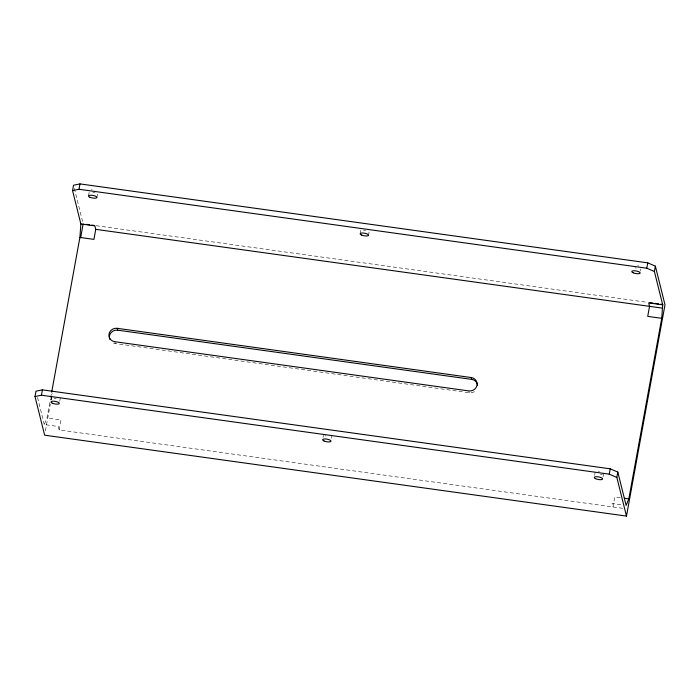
<?xml version="1.0" encoding="UTF-8"?>
<svg xmlns="http://www.w3.org/2000/svg" width="700" height="700" viewBox="0 0 700 700"><rect width="100%" height="100%" fill="white"/><g stroke="black" fill="none" stroke-linecap="round" stroke-linejoin="round"><path stroke-width="0.53" stroke-dasharray="3.5 2.62" d="M622.676 508.305L59.176 429.949L58.31 426.501L44.292 424.55L46.979 417.97L50.505 398.624M50.706 397.547L51.485 393.251M45.421 430.902L50.312 404.084M51.091 399.796L52.264 393.356M51.31 399.866L51.896 396.655M88.541 195.79L89.32 191.511M59.745 401.196L60.331 397.985M96.845 197.636L97.624 193.357M59.176 429.949L61.005 419.921L46.979 417.97M323.015 437.377L323.409 435.243M360.176 233.564L360.762 230.352M331.52 438.156L331.905 436.012M368.48 235.41L369.259 231.131M594.589 475.352L595.175 472.141M603.032 476.787L603.619 473.576M640.509 271.04L640.903 268.896M96.145 225.689L647.692 302.382M113.487 343.053A7.14 6.729 -14 0 0 115.255 343.534L469.262 392.761A7.14 6.729 -14 0 0 475.948 390.259M620.191 497.674L614.801 496.921L612.972 506.949L612.106 503.501L621.819 504.849M468.808 390.915L469.262 392.761M114.8 341.696L115.255 343.534M74.305 188.37L82.906 222.845M37.538 397.442L44.292 424.55M602.332 474.294A4.279 1.312 10.3 0 1 600.425 474.32M598.36 471.406A4.279 1.312 10.3 0 1 599.454 471.546M325.946 435.995A4.279 1.312 10.3 0 1 325.027 435.654M56.21 398.668A4.279 1.312 10.3 0 1 54.084 398.151M636.186 268.091A4.279 1.312 10.3 0 1 635.145 267.811M637.7 265.729A4.279 1.312 10.3 0 1 638.75 266M365.645 230.519A4.279 1.312 10.3 0 1 363.501 230.037M95.086 192.85A4.279 1.312 10.3 0 1 92.907 192.553M91.263 189.875A4.279 1.312 10.3 0 1 92.243 189.884"/><path stroke-width="1.05" d="M51.686 392.175L79.896 237.422L80.868 223.947L72.555 190.584L73.526 185.237L79.966 183.907L647.78 262.859L655.366 266.14L665 304.789L626.474 516.093L44.634 435.19L35 396.541L35.971 391.186L42.411 389.865L610.225 468.816L617.811 472.089L626.133 505.452L628.819 498.873L661.736 318.325L662.707 304.841L654.386 271.486L655.366 266.14M35 396.541L41.44 395.211L42.411 389.865M72.555 190.584L78.986 189.263L79.966 183.907M80.623 237.834L83.16 223.886M80.868 223.947L94.885 225.89L95.751 229.346L93.922 239.374L79.896 237.422M626.474 516.093L616.84 477.444L609.254 474.162L610.225 468.816M654.386 271.486L646.8 268.214L647.78 262.859M616.84 477.444L617.811 472.089M78.986 189.263L646.8 268.214M86.406 224.341L89.652 224.787M91.814 225.094L93.975 225.391M649.863 302.68L653.1 303.135M655.27 303.433L658.508 303.887M660.678 304.185L662.839 304.483M662.707 304.841L648.681 302.899L649.548 306.346L647.719 316.374L661.736 318.325M95.751 229.346L662.489 308.149M117.232 328.317L471.249 377.545A7.14 6.729 -14 0 1 477.032 385.201A7.14 6.729 -14 0 1 468.808 390.915L114.8 341.696A7.14 6.729 -14 0 1 109.007 334.031A7.14 6.729 -14 0 1 117.232 328.317L117.696 330.164A7.14 6.729 -14 0 0 109.795 339.351M117.696 330.164L471.704 379.382A7.14 6.729 -14 0 1 477.575 385.28M41.44 395.211L609.254 474.162M624.505 498.269L628.819 498.873M471.249 377.545L471.704 379.382M89.959 197.278A4.279 1.312 10.3 0 0 96.845 197.636A4.279 1.312 10.3 0 0 91.271 195.23A4.279 1.312 10.3 0 0 89.959 197.278M361.602 235.051A4.279 1.312 10.3 0 0 368.48 235.41A4.279 1.312 10.3 0 0 362.906 233.004A4.279 1.312 10.3 0 0 361.602 235.051M633.238 272.816A4.279 1.312 10.3 0 0 640.124 273.175A4.279 1.312 10.3 0 0 634.55 270.769A4.279 1.312 10.3 0 0 633.238 272.816M52.22 403.148A4.279 1.312 10.3 0 0 59.238 403.664A4.279 1.312 10.3 0 0 53.953 401.205A4.279 1.312 10.3 0 0 52.22 403.148M324.047 441A4.279 1.312 10.3 0 0 330.934 441.359A4.279 1.312 10.3 0 0 325.36 438.953A4.279 1.312 10.3 0 0 324.047 441M595.394 478.634A4.279 1.312 10.3 0 0 602.481 479.238A4.279 1.312 10.3 0 0 597.389 476.752A4.279 1.312 10.3 0 0 595.394 478.634"/></g></svg>
